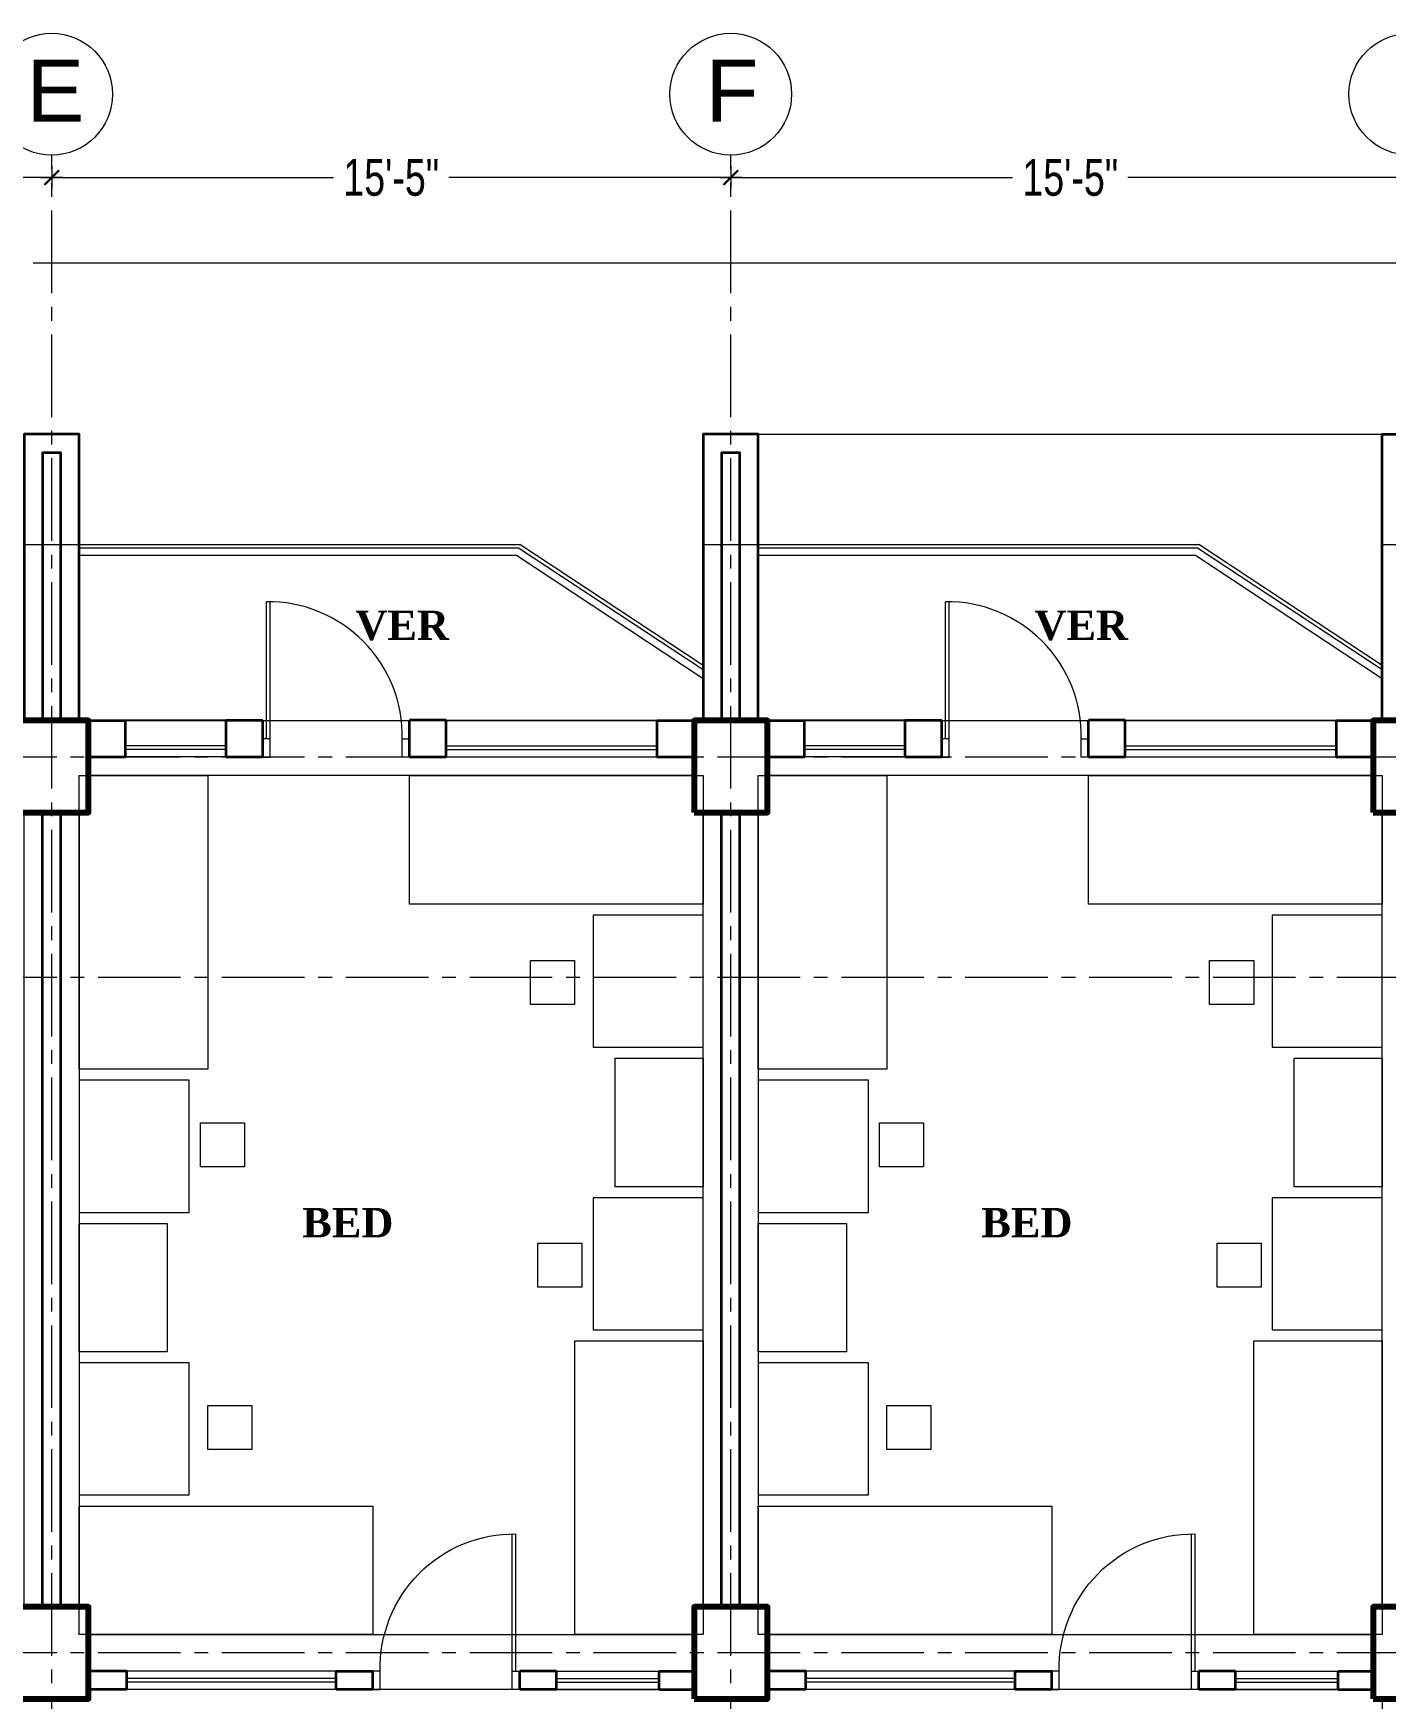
# Model space of a CAD drawing. Header units: feet. Extents: x 25261344 to 25389498, y 30010528 to 30074588.
# Drawn here: x 25375101.6 to 25375470, y 30072579.2 to 30073033 of the extents above; entities that cross this region are included whole.
import ezdxf

# ---------------------------------------------------------------- set-up
doc = ezdxf.new("R2010")
doc.units = ezdxf.units.FT
doc.header["$LTSCALE"] = 30
doc.header["$MEASUREMENT"] = 0
doc.header["$PDMODE"] = 32
doc.header["$PDSIZE"] = 15
doc.linetypes.add('CENTER2', pattern=[1.125, 0.75, -0.125, 0.125, -0.125])
doc.linetypes.add('DASHED', pattern=[0.75, 0.5, -0.25])
doc.layers.get('0').update_dxf_attribs({"lineweight": 5})
for name, color, linetype, lineweight in [('Column', 1, 'Continuous', 80), ('Dim-1', 7, 'Continuous', 9), ('Door', 32, 'Continuous', 5), ('Furnitures', 251, 'Continuous', 9), ('GRADE BEAM', 2, 'Continuous', 20), ('grid text', 252, 'CENTER2', 9), ('line 2', 7, 'Continuous', 13), ('rail', 224, 'Continuous', 9), ('TEXT', 7, 'Continuous', 18), ('WALL', 7, 'Continuous', 35), ('WIN', 142, 'Continuous', 20)]:
    doc.layers.add(name, color=color, linetype=linetype, lineweight=lineweight)
doc.styles.add('RomanS', font='swissl.ttf')
doc.styles.get("Standard").update_dxf_attribs({"font": 'timesbd.ttf'})
doc.styles.add('SWIS_LT', font='swisscl.ttf')
doc.dimstyles.new('dim-02', dxfattribs={"dimtxt": 8, "dimasz": 3, "dimexe": 3, "dimexo": 3, "dimgap": 2, "dimtad": 0, "dimdec": 0, "dimzin": 0, "dimdsep": 46, "dimlunit": 4, "dimtxsty": 'SWIS_LT', "dimblk": 'ARCHTICK', "dimcen": 2, "dimdle": 3, "dimclrd": 256, "dimclre": 256, "dimclrt": 256, "dimadec": 0, "dimazin": 0, "dimtfac": 1, "dimtdec": 0, "dimtix": 1, "dimtmove": 0, "dimatfit": 3, "dimfxl": 0, "dimfrac": 2, "dimtolj": 1, "dimtzin": 1, "dimlwd": -1, "dimarcsym": 0})

# ---------------------------------------------------------------- blocks, each defined once
blk = doc.blocks.new('FG')
at = {"layer": 'Door'}
for p, q in [((-2, -5), (-2, -42.39)), ((-1, -5), (-1, -42.39))]:
    blk.add_line(p, q, dxfattribs=at)
for points in [[(-40, 0), (-38, 0), (-38, -5), (-40, -5)], [(0, 0), (-2, 0), (-2, -5), (0, -5)]]:
    blk.add_lwpolyline(points, dxfattribs=at)
blk.add_arc((-1.44, -5.83), 36.57, 178.7054, 270.6905, dxfattribs=at)
blk = doc.blocks.new('_ArchTick')
at = {"color": 0, "linetype": 'ByBlock', "const_width": 0.15}
blk.add_lwpolyline([(-0.5, -0.5), (0.5, 0.5)], dxfattribs=at)
blk = doc.blocks.new('*D120')
for p, q in [((25360158.96, 30072993.65), (25360238.77, 30072993.65)), ((25360349.96, 30072993.65), (25360270.14, 30072993.65))]:
    blk.add_line(p, q)
at = {"lineweight": -2}
for p, q in [((25360161.96, 30072996.78), (25360161.96, 30072990.65)), ((25360346.96, 30072996.78), (25360346.96, 30072990.65))]:
    blk.add_line(p, q, dxfattribs=at)
at = {"layer": 'Defpoints', "color": 0}
for p in [(25360161.96, 30072999.78), (25360346.96, 30072999.78), (25360346.96, 30072993.65)]:
    blk.add_point(p, dxfattribs=at)
at = {"xscale": 4, "yscale": 4, "zscale": 4, "rotation": 180}
blk.add_blockref('_ArchTick', (25360161.96, 30072993.65), dxfattribs=at)
at = {"xscale": 4, "yscale": 4, "zscale": 4}
blk.add_blockref('_ArchTick', (25360346.96, 30072993.65), dxfattribs=at)
at = {"insert": (25360254.46, 30072993.65), "char_height": 10, "attachment_point": 5, "style": 'SWIS_LT'}
blk.add_mtext('\\A1;15\'-5"', dxfattribs=at)
blk = doc.blocks.new('*D125')
for p, q in [((25360343.96, 30072993.65), (25360423.77, 30072993.65)), ((25360534.96, 30072993.65), (25360455.14, 30072993.65))]:
    blk.add_line(p, q)
at = {"lineweight": -2}
for p, q in [((25360346.96, 30072996.78), (25360346.96, 30072990.65)), ((25360531.96, 30072996.78), (25360531.96, 30072990.65))]:
    blk.add_line(p, q, dxfattribs=at)
at = {"layer": 'Defpoints', "color": 0}
for p in [(25360346.96, 30072999.78), (25360531.96, 30072999.78), (25360531.96, 30072993.65)]:
    blk.add_point(p, dxfattribs=at)
at = {"xscale": 4, "yscale": 4, "zscale": 4, "rotation": 180}
blk.add_blockref('_ArchTick', (25360346.96, 30072993.65), dxfattribs=at)
at = {"xscale": 4, "yscale": 4, "zscale": 4}
blk.add_blockref('_ArchTick', (25360531.96, 30072993.65), dxfattribs=at)
at = {"insert": (25360439.46, 30072993.65), "char_height": 10, "attachment_point": 5, "style": 'SWIS_LT'}
blk.add_mtext('\\A1;15\'-5"', dxfattribs=at)
blk = doc.blocks.new('*D126')
for p, q in [((25360528.96, 30072993.65), (25360608.77, 30072993.65)), ((25360719.96, 30072993.65), (25360640.14, 30072993.65))]:
    blk.add_line(p, q)
at = {"lineweight": -2}
for p, q in [((25360531.96, 30072996.78), (25360531.96, 30072990.65)), ((25360716.96, 30072996.78), (25360716.96, 30072990.65))]:
    blk.add_line(p, q, dxfattribs=at)
at = {"layer": 'Defpoints', "color": 0}
for p in [(25360531.96, 30072999.78), (25360716.96, 30072999.78), (25360716.96, 30072993.65)]:
    blk.add_point(p, dxfattribs=at)
at = {"xscale": 4, "yscale": 4, "zscale": 4, "rotation": 180}
blk.add_blockref('_ArchTick', (25360531.96, 30072993.65), dxfattribs=at)
at = {"xscale": 4, "yscale": 4, "zscale": 4}
blk.add_blockref('_ArchTick', (25360716.96, 30072993.65), dxfattribs=at)
at = {"insert": (25360624.46, 30072993.65), "char_height": 10, "attachment_point": 5, "style": 'SWIS_LT'}
blk.add_mtext('\\A1;15\'-5"', dxfattribs=at)
blk = doc.blocks.new('*D168')
at = {"layer": 'Defpoints', "color": 0}
for p in [(25375813.08, 30072970.34), (25374359.08, 30072893.7), (25375813.08, 30072785.7)]:
    blk.add_point(p, dxfattribs=at)
at = {"layer": 'Dim-1'}
for p, q in [((25374356.08, 30072970.34), (25375070.63, 30072970.34)), ((25375816.08, 30072970.34), (25375101.53, 30072970.34))]:
    blk.add_line(p, q, dxfattribs=at)
at = {"layer": 'Dim-1', "lineweight": -2}
for p, q in [((25374359.08, 30072960.34), (25374359.08, 30072973.34)), ((25375813.08, 30072960.34), (25375813.08, 30072973.34))]:
    blk.add_line(p, q, dxfattribs=at)
at = {"layer": 'Dim-1', "xscale": 3, "yscale": 3, "zscale": 3, "rotation": 180}
blk.add_blockref('_ArchTick', (25374359.08, 30072970.34), dxfattribs=at)
at = {"layer": 'Dim-1', "xscale": 3, "yscale": 3, "zscale": 3}
blk.add_blockref('_ArchTick', (25375813.08, 30072970.34), dxfattribs=at)
at = {"layer": 'Dim-1', "insert": (25375086.08, 30072970.34), "char_height": 8, "attachment_point": 5, "style": 'SWIS_LT'}
blk.add_mtext('\\A1;121\'-2"', dxfattribs=at)
blk = doc.blocks.new('T B')
at = {"layer": 'GRADE BEAM'}
for points in [[(25352993.54, 30069446.57), (25353008.54, 30069446.57), (25353008.54, 30069398.57), (25352993.54, 30069398.57)], [(25353178.54, 30069446.57), (25353193.54, 30069446.57), (25353193.54, 30069398.57), (25353178.54, 30069398.57)], [(25353363.54, 30069446.57), (25353378.54, 30069446.57), (25353378.54, 30069398.57), (25353363.54, 30069398.57)], [(25353176.04, 30069398.57), (25353176.04, 30069383.57), (25353011.04, 30069383.57), (25353011.04, 30069398.57)], [(25353361.04, 30069398.57), (25353361.04, 30069383.57), (25353196.04, 30069383.57), (25353196.04, 30069398.57)], [(25352993.54, 30069373.57), (25353008.54, 30069373.57), (25353008.54, 30069157.07), (25352993.54, 30069157.07)], [(25353178.54, 30069373.57), (25353193.54, 30069373.57), (25353193.54, 30069157.07), (25353178.54, 30069157.07)], [(25353363.54, 30069373.57), (25353378.54, 30069373.57), (25353378.54, 30069157.07), (25353363.54, 30069157.07)], [(25353176.04, 30069149.57), (25353176.04, 30069134.57), (25353011.04, 30069134.57), (25353011.04, 30069149.57)], [(25353361.04, 30069149.57), (25353361.04, 30069134.57), (25353196.04, 30069134.57), (25353196.04, 30069149.57)], [(25353363.57, 30069132.07), (25353378.57, 30069132.07), (25353378.54, 30069041.07), (25353363.54, 30069041.07)]]:
    blk.add_lwpolyline(points, close=True, dxfattribs=at)
blk = doc.blocks.new('COL2')
at = {"layer": 'Column'}
for points in [[(717.5, -25), (737.5, -25), (737.5, 0), (717.5, 0)], [(902.5, -25), (922.5, -25), (922.5, 0), (902.5, 0)], [(1087.5, -25), (1107.5, -25), (1107.5, 0), (1087.5, 0)], [(717.5, -266.5), (737.5, -266.5), (737.5, -241.5), (717.5, -241.5)], [(902.5, -266.5), (922.5, -266.5), (922.5, -241.5), (902.5, -241.5)], [(1087.5, -266.5), (1107.5, -266.5), (1107.5, -241.5), (1087.5, -241.5)]]:
    blk.add_lwpolyline(points, close=True, dxfattribs=at)
at = {"layer": 'GRADE BEAM'}
blk.add_blockref('T B', (-25352273.54, -30069398.57), dxfattribs=at)
blk = doc.blocks.new('DGFGSDFG')
at = {"layer": 'grid text'}
for p, q in [((25360346.96, 30072118.41), (25360346.96, 30072999.78)), ((25360531.96, 30072118.41), (25360531.96, 30072999.78)), ((25361090.85, 30072835.7), (25359529.41, 30072835.7)), ((25361090.85, 30072775.7), (25359529.41, 30072775.7)), ((25361090.85, 30072591.7), (25359529.41, 30072591.7))]:
    blk.add_line(p, q, dxfattribs=at)
at = {"layer": 'grid text', "linetype": 'Continuous'}
for centre in [(25360346.96, 30073016.37), (25360531.96, 30073016.37), (25360716.96, 30073016.37)]:
    blk.add_circle(centre, 16.59, dxfattribs=at)
at = {"layer": 'grid text', "char_height": 16.842, "attachment_point": 1, "style": 'RomanS'}
for s, insert in [('{\\C256;E}', (25360340.15, 30073025.74)), ('{\\C256;F}', (25360525.15, 30073025.74))]:
    blk.add_mtext_dynamic_manual_height_columns(s, width=25.401, gutter_width=84.21, heights=[32.6], dxfattribs=dict(at, insert=insert))
for base, p1, p2, picture, middle in [((25360346.96, 30072993.65), (25360161.96, 30072999.78), (25360346.96, 30072999.78), '*D120', (25360254.46, 30072993.65)), ((25360531.96, 30072993.65), (25360346.96, 30072999.78), (25360531.96, 30072999.78), '*D125', (25360439.46, 30072993.65)), ((25360716.96, 30072993.65), (25360531.96, 30072999.78), (25360716.96, 30072999.78), '*D126', (25360624.46, 30072993.65))]:
    dim = blk.add_linear_dim(base=base, p1=p1, p2=p2, dimstyle='dim-02', override={"dimtxt": 10, "dimtmove": 1, "dimfxl": 10})
    dim.commit()
    dim.dimension.update_dxf_attribs({"geometry": picture, "text_midpoint": middle})

msp = doc.modelspace()

# ---------------------------------------------------------------- linework, layer by layer
at = {"layer": 'Furnitures'}
for points in [[(25375114.08, 30072750.7), (25375114.08, 30072830.7), (25375149.08, 30072830.7), (25375149.08, 30072750.7)], [(25375204.08, 30072830.7), (25375284.08, 30072830.7), (25375284.08, 30072795.7), (25375204.08, 30072795.7)], [(25375299.08, 30072750.7), (25375299.08, 30072830.7), (25375334.08, 30072830.7), (25375334.08, 30072750.7)], [(25375389.08, 30072830.7), (25375469.08, 30072830.7), (25375469.08, 30072795.7), (25375389.08, 30072795.7)], [(25375284.08, 30072792.7), (25375254.08, 30072792.7), (25375254.08, 30072756.7), (25375284.08, 30072756.7)], [(25375469.08, 30072792.7), (25375439.08, 30072792.7), (25375439.08, 30072756.7), (25375469.08, 30072756.7)], [(25375237.06, 30072780.31), (25375249.06, 30072780.31), (25375249.06, 30072768.31), (25375237.06, 30072768.31)], [(25375422.06, 30072780.31), (25375434.06, 30072780.31), (25375434.06, 30072768.31), (25375422.06, 30072768.31)], [(25375284.08, 30072718.7), (25375260.08, 30072718.7), (25375260.08, 30072753.7), (25375284.08, 30072753.7)], [(25375469.08, 30072718.7), (25375445.08, 30072718.7), (25375445.08, 30072753.7), (25375469.08, 30072753.7)], [(25375114.08, 30072711.7), (25375144.08, 30072711.7), (25375144.08, 30072747.7), (25375114.08, 30072747.7)], [(25375299.08, 30072711.7), (25375329.08, 30072711.7), (25375329.08, 30072747.7), (25375299.08, 30072747.7)], [(25375159.1, 30072724.08), (25375147.1, 30072724.08), (25375147.1, 30072736.08), (25375159.1, 30072736.08)], [(25375344.1, 30072724.08), (25375332.1, 30072724.08), (25375332.1, 30072736.08), (25375344.1, 30072736.08)], [(25375284.08, 30072715.7), (25375254.08, 30072715.7), (25375254.08, 30072679.7), (25375284.08, 30072679.7)], [(25375469.08, 30072715.7), (25375439.08, 30072715.7), (25375439.08, 30072679.7), (25375469.08, 30072679.7)], [(25375114.08, 30072708.7), (25375138.08, 30072708.7), (25375138.08, 30072673.7), (25375114.08, 30072673.7)], [(25375114.08, 30072708.7), (25375138.08, 30072708.7), (25375138.08, 30072673.7), (25375114.08, 30072673.7)], [(25375299.08, 30072708.7), (25375323.08, 30072708.7), (25375323.08, 30072673.7), (25375299.08, 30072673.7)], [(25375239.06, 30072703.31), (25375251.06, 30072703.31), (25375251.06, 30072691.31), (25375239.06, 30072691.31)], [(25375424.06, 30072703.31), (25375436.06, 30072703.31), (25375436.06, 30072691.31), (25375424.06, 30072691.31)], [(25375284.08, 30072676.7), (25375284.08, 30072596.7), (25375249.08, 30072596.7), (25375249.08, 30072676.7)], [(25375469.08, 30072676.7), (25375469.08, 30072596.7), (25375434.08, 30072596.7), (25375434.08, 30072676.7)], [(25375114.08, 30072634.7), (25375144.08, 30072634.7), (25375144.08, 30072670.7), (25375114.08, 30072670.7)], [(25375299.08, 30072634.7), (25375329.08, 30072634.7), (25375329.08, 30072670.7), (25375299.08, 30072670.7)], [(25375161.09, 30072647.08), (25375149.09, 30072647.08), (25375149.09, 30072659.08), (25375161.09, 30072659.08)], [(25375346.09, 30072647.08), (25375334.09, 30072647.08), (25375334.09, 30072659.08), (25375346.09, 30072659.08)], [(25375194.08, 30072596.7), (25375114.08, 30072596.7), (25375114.08, 30072631.7), (25375194.08, 30072631.7)], [(25375379.08, 30072596.7), (25375299.08, 30072596.7), (25375299.08, 30072631.7), (25375379.08, 30072631.7)]]:
    msp.add_lwpolyline(points, close=True, dxfattribs=at)
at = {"layer": 'line 2', "linetype": 'DASHED', "ltscale": 20}
msp.add_line((25375299.08, 30072923.7), (25375469.08, 30072923.7), dxfattribs=at)
at = {"layer": 'line 2'}
for p, q in [((25375114.08, 30072893.7), (25375234.08, 30072893.7)), ((25375284.08, 30072860.7), (25375234.08, 30072893.7)), ((25375299.08, 30072893.7), (25375419.08, 30072893.7)), ((25375469.08, 30072860.7), (25375419.08, 30072893.7))]:
    msp.add_line(p, q, dxfattribs=at)
at = {"layer": 'rail'}
for p, q in [((25375233.78, 30072892.7), (25375114.08, 30072892.7)), ((25375233.18, 30072890.7), (25375114.08, 30072890.7)), ((25375284.08, 30072857.1), (25375233.18, 30072890.7)), ((25375284.08, 30072859.5), (25375233.78, 30072892.7)), ((25375418.78, 30072892.7), (25375299.08, 30072892.7)), ((25375418.18, 30072890.7), (25375299.08, 30072890.7)), ((25375469.08, 30072857.1), (25375418.18, 30072890.7)), ((25375469.08, 30072859.5), (25375418.78, 30072892.7))]:
    msp.add_line(p, q, dxfattribs=at)
at = {"layer": 'WALL', "ltscale": 10}
for p, q in [((25375154.08, 30072845.82), (25375164.08, 30072845.82)), ((25375204.08, 30072835.82), (25375204.08, 30072845.82)), ((25375214.08, 30072845.82), (25375204.08, 30072845.82)), ((25375214.08, 30072835.82), (25375214.08, 30072845.82)), ((25375339.08, 30072845.82), (25375349.08, 30072845.82)), ((25375389.08, 30072835.82), (25375389.08, 30072845.82)), ((25375399.08, 30072845.82), (25375389.08, 30072845.82)), ((25375399.08, 30072835.82), (25375399.08, 30072845.82)), ((25375154.08, 30072835.82), (25375164.08, 30072835.82)), ((25375204.08, 30072835.82), (25375214.08, 30072835.82)), ((25375339.08, 30072835.82), (25375349.08, 30072835.82)), ((25375389.08, 30072835.82), (25375399.08, 30072835.82)), ((25375104.08, 30072604.2), (25375104.08, 30072820.7)), ((25375109.08, 30072604.2), (25375109.08, 30072820.7)), ((25375289.08, 30072604.2), (25375289.08, 30072820.7)), ((25375294.08, 30072604.2), (25375294.08, 30072820.7)), ((25375127.08, 30072586.7), (25375116.58, 30072586.7)), ((25375127.08, 30072581.7), (25375127.08, 30072586.7)), ((25375184.08, 30072581.7), (25375184.08, 30072586.7)), ((25375184.08, 30072586.7), (25375194.08, 30072586.7)), ((25375194.08, 30072581.7), (25375194.08, 30072586.7)), ((25375244.08, 30072586.7), (25375234.08, 30072586.7)), ((25375272.08, 30072586.7), (25375281.58, 30072586.7)), ((25375312.08, 30072586.7), (25375301.58, 30072586.7)), ((25375312.08, 30072581.7), (25375312.08, 30072586.7)), ((25375369.08, 30072581.7), (25375369.08, 30072586.7)), ((25375369.08, 30072586.7), (25375379.08, 30072586.7)), ((25375379.08, 30072581.7), (25375379.08, 30072586.7)), ((25375429.08, 30072586.7), (25375419.08, 30072586.7)), ((25375457.08, 30072586.7), (25375466.58, 30072586.7)), ((25375127.08, 30072581.7), (25375116.58, 30072581.7)), ((25375194.08, 30072581.7), (25375184.08, 30072581.7)), ((25375244.08, 30072581.7), (25375234.08, 30072581.7)), ((25375272.08, 30072581.7), (25375281.58, 30072581.7)), ((25375312.08, 30072581.7), (25375301.58, 30072581.7)), ((25375379.08, 30072581.7), (25375369.08, 30072581.7)), ((25375429.08, 30072581.7), (25375419.08, 30072581.7)), ((25375457.08, 30072581.7), (25375466.58, 30072581.7))]:
    msp.add_line(p, q, dxfattribs=at)
for points in [[(25375114.08, 30072845.7), (25375114.08, 30072923.7), (25375099.08, 30072923.7), (25375099.08, 30072845.7)], [(25375299.08, 30072845.7), (25375299.08, 30072923.7), (25375284.08, 30072923.7), (25375284.08, 30072845.7)], [(25375469.08, 30072845.7), (25375469.08, 30072923.7), (25375484.08, 30072923.7), (25375484.08, 30072845.7)], [(25375109.08, 30072845.7), (25375109.08, 30072918.7), (25375104.08, 30072918.7), (25375104.08, 30072845.7)], [(25375294.08, 30072845.7), (25375294.08, 30072918.7), (25375289.08, 30072918.7), (25375289.08, 30072845.7)], [(25375154.08, 30072835.82), (25375154.08, 30072845.82)], [(25375164.08, 30072835.82), (25375164.08, 30072845.82)], [(25375339.08, 30072835.82), (25375339.08, 30072845.82)], [(25375349.08, 30072835.82), (25375349.08, 30072845.82)], [(25375234.08, 30072581.7), (25375234.08, 30072586.7)], [(25375244.08, 30072581.7), (25375244.08, 30072586.7)], [(25375272.08, 30072581.7), (25375272.08, 30072586.7)], [(25375419.08, 30072581.7), (25375419.08, 30072586.7)], [(25375429.08, 30072581.7), (25375429.08, 30072586.7)], [(25375457.08, 30072581.7), (25375457.08, 30072586.7)]]:
    msp.add_lwpolyline(points, dxfattribs=at)
for points in [[(25375116.58, 30072845.7), (25375126.58, 30072845.7), (25375126.58, 30072835.7), (25375116.58, 30072835.7)], [(25375271.58, 30072845.7), (25375281.58, 30072845.7), (25375281.58, 30072835.7), (25375271.58, 30072835.7)], [(25375301.58, 30072845.7), (25375311.58, 30072845.7), (25375311.58, 30072835.7), (25375301.58, 30072835.7)], [(25375456.58, 30072845.7), (25375466.58, 30072845.7), (25375466.58, 30072835.7), (25375456.58, 30072835.7)]]:
    msp.add_lwpolyline(points, close=True, dxfattribs=at)
at = {"layer": 'WIN'}
for p, q in [((25375154.08, 30072845.82), (25375124.08, 30072845.82)), ((25375214.08, 30072845.82), (25375274.08, 30072845.82)), ((25375339.08, 30072845.82), (25375309.08, 30072845.82)), ((25375399.08, 30072845.82), (25375459.08, 30072845.82)), ((25375154.08, 30072838.82), (25375126.58, 30072838.82)), ((25375214.08, 30072838.82), (25375271.58, 30072838.82)), ((25375339.08, 30072838.82), (25375311.58, 30072838.82)), ((25375399.08, 30072838.82), (25375456.58, 30072838.82)), ((25375154.08, 30072835.82), (25375124.08, 30072835.82)), ((25375154.08, 30072837.82), (25375126.58, 30072837.82)), ((25375214.08, 30072837.82), (25375271.58, 30072837.82)), ((25375214.08, 30072835.82), (25375274.08, 30072835.82)), ((25375339.08, 30072835.82), (25375309.08, 30072835.82)), ((25375339.08, 30072837.82), (25375311.58, 30072837.82)), ((25375399.08, 30072837.82), (25375456.58, 30072837.82)), ((25375399.08, 30072835.82), (25375459.08, 30072835.82)), ((25375184.08, 30072586.7), (25375127.08, 30072586.7)), ((25375184.08, 30072584.7), (25375127.08, 30072584.7)), ((25375244.08, 30072586.7), (25375272.08, 30072586.7)), ((25375244.08, 30072584.7), (25375272.08, 30072584.7)), ((25375369.08, 30072586.7), (25375312.08, 30072586.7)), ((25375369.08, 30072584.7), (25375312.08, 30072584.7)), ((25375429.08, 30072586.7), (25375457.08, 30072586.7)), ((25375429.08, 30072584.7), (25375457.08, 30072584.7)), ((25375184.08, 30072583.7), (25375127.08, 30072583.7)), ((25375184.08, 30072581.7), (25375127.08, 30072581.7)), ((25375244.08, 30072583.7), (25375272.08, 30072583.7)), ((25375244.08, 30072581.7), (25375272.08, 30072581.7)), ((25375369.08, 30072583.7), (25375312.08, 30072583.7)), ((25375369.08, 30072581.7), (25375312.08, 30072581.7)), ((25375429.08, 30072583.7), (25375457.08, 30072583.7)), ((25375429.08, 30072581.7), (25375457.08, 30072581.7))]:
    msp.add_line(p, q, dxfattribs=at)

# ---------------------------------------------------------------- block references
msp.add_blockref('DGFGSDFG', (14759.62, 0))
at = {"layer": 'Dim-1'}
msp.add_blockref('COL2', (25374379.08, 30072845.7), dxfattribs=at)
at = {"layer": 'Door', "color": 2, "rotation": 180}
for p in [(25375164.08, 30072835.7), (25375349.08, 30072835.7)]:
    msp.add_blockref('FG', p, dxfattribs=at)
at = {"layer": 'Door', "color": 2, "xscale": -1, "rotation": 180}
for p in [(25375234.08, 30072581.7), (25375419.08, 30072581.7)]:
    msp.add_blockref('FG', p, dxfattribs=at)

# ---------------------------------------------------------------- texts
at = {"layer": 'TEXT', "ltscale": 10, "char_height": 8, "width": 179.7812, "attachment_point": 7}
for s, insert in [('VER', (25375189.32, 30072867.49)), ('VER', (25375374.32, 30072867.49)), ('BED', (25375174.84, 30072704.87)), ('BED', (25375359.84, 30072704.87))]:
    msp.add_mtext(s, dxfattribs=dict(at, insert=insert))

# ---------------------------------------------------------------- dimensions: what is measured, and where the dimension line sits
at = {"layer": 'Dim-1'}
dim = msp.add_linear_dim(base=(25375813.08, 30072970.34), p1=(25374359.08, 30072893.7), p2=(25375813.08, 30072785.7), dimstyle='dim-02', override={"dimtxt": 8, "dimfxl": 10}, dxfattribs=at)
dim.commit()
dim.dimension.update_dxf_attribs({"geometry": '*D168', "text_midpoint": (25375086.08, 30072970.34)})

doc.saveas('drawing.dxf')
